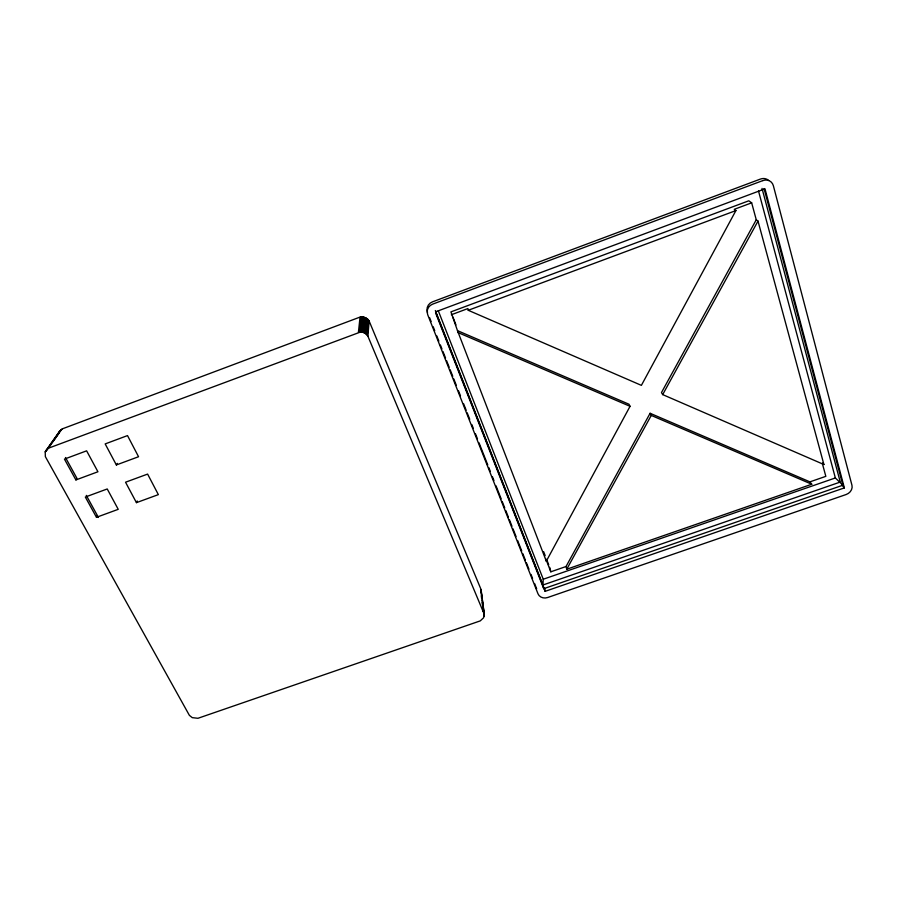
<?xml version="1.0" encoding="UTF-8"?>
<svg xmlns="http://www.w3.org/2000/svg" width="897" height="897" viewBox="0 0 897 897"><rect width="100%" height="100%" fill="white"/><g stroke="black" fill="none" stroke-linecap="round" stroke-linejoin="round"><path stroke-width="1.35" d="M438.297 310.766L543.257 579.238L542.92 585.012L543.75 588.69L842.877 485.21L764.053 188.549M484.313 614.355L367.893 336.196L369.127 321.014C367.187 317.594 362.68 316.047 359.035 317.46L62.812 428.676L59.751 430.93L45.209 451.819L45.366 456.651L189.39 715.358L192.261 717.645L197.957 718.284L480.265 620.881L483.629 617.73L484.313 614.355L480.848 589.004L369.127 321.014M367.893 336.196L367.288 335.299L368.544 320.151M367.288 335.299L366.57 334.48L367.86 319.366M366.57 334.48L365.741 333.762L367.064 318.67M365.741 333.762L364.832 333.157L366.189 318.076M364.832 333.157L363.846 332.664L365.236 317.605M363.846 332.664L362.803 332.305L364.238 317.258M362.803 332.305L361.715 332.069L363.195 317.033M45.601 450.933L48.36 448.22L360.616 331.98L362.141 316.944M359.518 332.025L361.087 316.977M358.43 332.204L360.045 317.157M58.619 433.464L59.751 430.93M136.434 502.656L158.354 494.628L147.613 474.087L125.546 482.216L136.434 502.656L137.23 500.975M96.472 517.3L118.236 509.328L107.225 488.966L85.327 497.039L96.472 517.3L97.392 515.584M457.481 330.645L546.307 561.186L630.053 406.319L628.988 404.233L457.481 330.645L450.922 311.887L748.804 200.805L751.664 202.834L756.261 219.776L758.01 221.088L823.906 464.523L662.681 394.602L661.47 392.561L756.261 219.776M751.664 202.834L734.251 209.326L735.91 210.582L641.389 385.362L468.245 310.284L467.909 308.568L451.337 314.746M566.018 566.534L650.101 413.282L809.924 481.868L811.763 484.234L566.747 569.225L566.018 566.534L550.803 571.815L546.127 559.728M566.747 569.225L651.256 415.412L650.101 413.282M662.681 394.602L758.01 221.088M116.363 464.949L138.553 456.73L127.509 435.594L105.173 443.914L116.363 464.949L117.238 463.357M75.909 479.929L97.93 471.766L86.617 450.832L64.438 459.096L75.909 479.929L76.907 478.292L65.481 457.515M45.769 451.617L48.976 447.076M53.798 440.27L57.812 434.597M48.36 448.22L61.904 429.08M45.209 451.819L61.086 429.607M468.245 310.284L735.91 210.582M809.924 481.868L825.834 476.341L822.347 463.502M543.257 579.238L835.354 477.955L842.877 485.21M545.197 591.314L844.369 487.901L764.984 188.83L435.617 311.82L545.197 591.314L544.344 587.602M360.616 331.98L361.715 332.069M457.762 332.451L630.053 406.319M651.256 415.412L811.763 484.234M841.722 484.716L844.369 487.901M822.639 462.987L823.906 464.523M86.291 495.368L98.423 517.457M429.596 317.65L431.143 321.563M433.195 326.777L434.742 330.69M436.805 335.904L438.857 341.118M440.405 345.02L441.952 348.933M442.983 351.546L445.551 358.06M446.583 360.672L449.162 367.187M450.182 369.788L452.761 376.314M453.792 378.915L456.36 385.43M458.423 390.644L460.486 395.857M463.57 403.684L466.148 410.198M467.18 412.811L469.748 419.325M471.811 424.539L473.358 428.452M475.41 433.666L477.473 438.88M479.02 442.782L487.766 464.949M488.798 467.55L490.345 471.463M492.397 476.677L493.944 480.59M496.007 485.804L501.154 498.833M502.185 501.445L504.753 507.96M505.785 510.561L508.364 517.087M509.384 519.688L511.963 526.203M512.994 528.815L516.078 536.63M517.625 540.543L521.74 550.971M522.772 553.584L525.35 560.098M526.382 562.711L528.95 569.225M531.013 574.439L532.56 578.352M534.612 583.566L536.675 588.78M435.337 310.541L542.92 585.012L840.254 482.059L762.024 188.381M435.561 312.829L543.75 588.69M452.94 317.101L455.956 324.916M543.66 551.711L545.174 555.624M547.192 560.838L548.706 564.751M758.514 191.005L835.354 477.955M549.715 567.353L550.803 571.815M545.656 558.517L546.307 561.186M481.117 589.811L484.335 615.219M481.173 592.312L481.857 597.593M482.194 600.228L484.223 616.071M481.285 595.776L481.622 598.422M482.126 602.38L482.474 605.027M482.978 608.996L483.315 611.631M481.263 590.63L481.285 591.471M768.695 180.476A9.116 8.174 -49.3 0 0 760.387 179.086L432.399 301.885A8.398 8.151 -5.3 0 0 427.533 312.436M762.809 180.6L432.612 304.15A8.454 8.196 -5.3 0 0 427.723 314.769L537.998 593.803A7.636 6.66 -11.5 0 0 547.63 597.525L846.129 494.527A8.073 6.806 -29.8 0 0 851.959 485.288L773.36 185.701A9.183 8.219 -49.1 0 0 762.809 180.6"/></g></svg>
